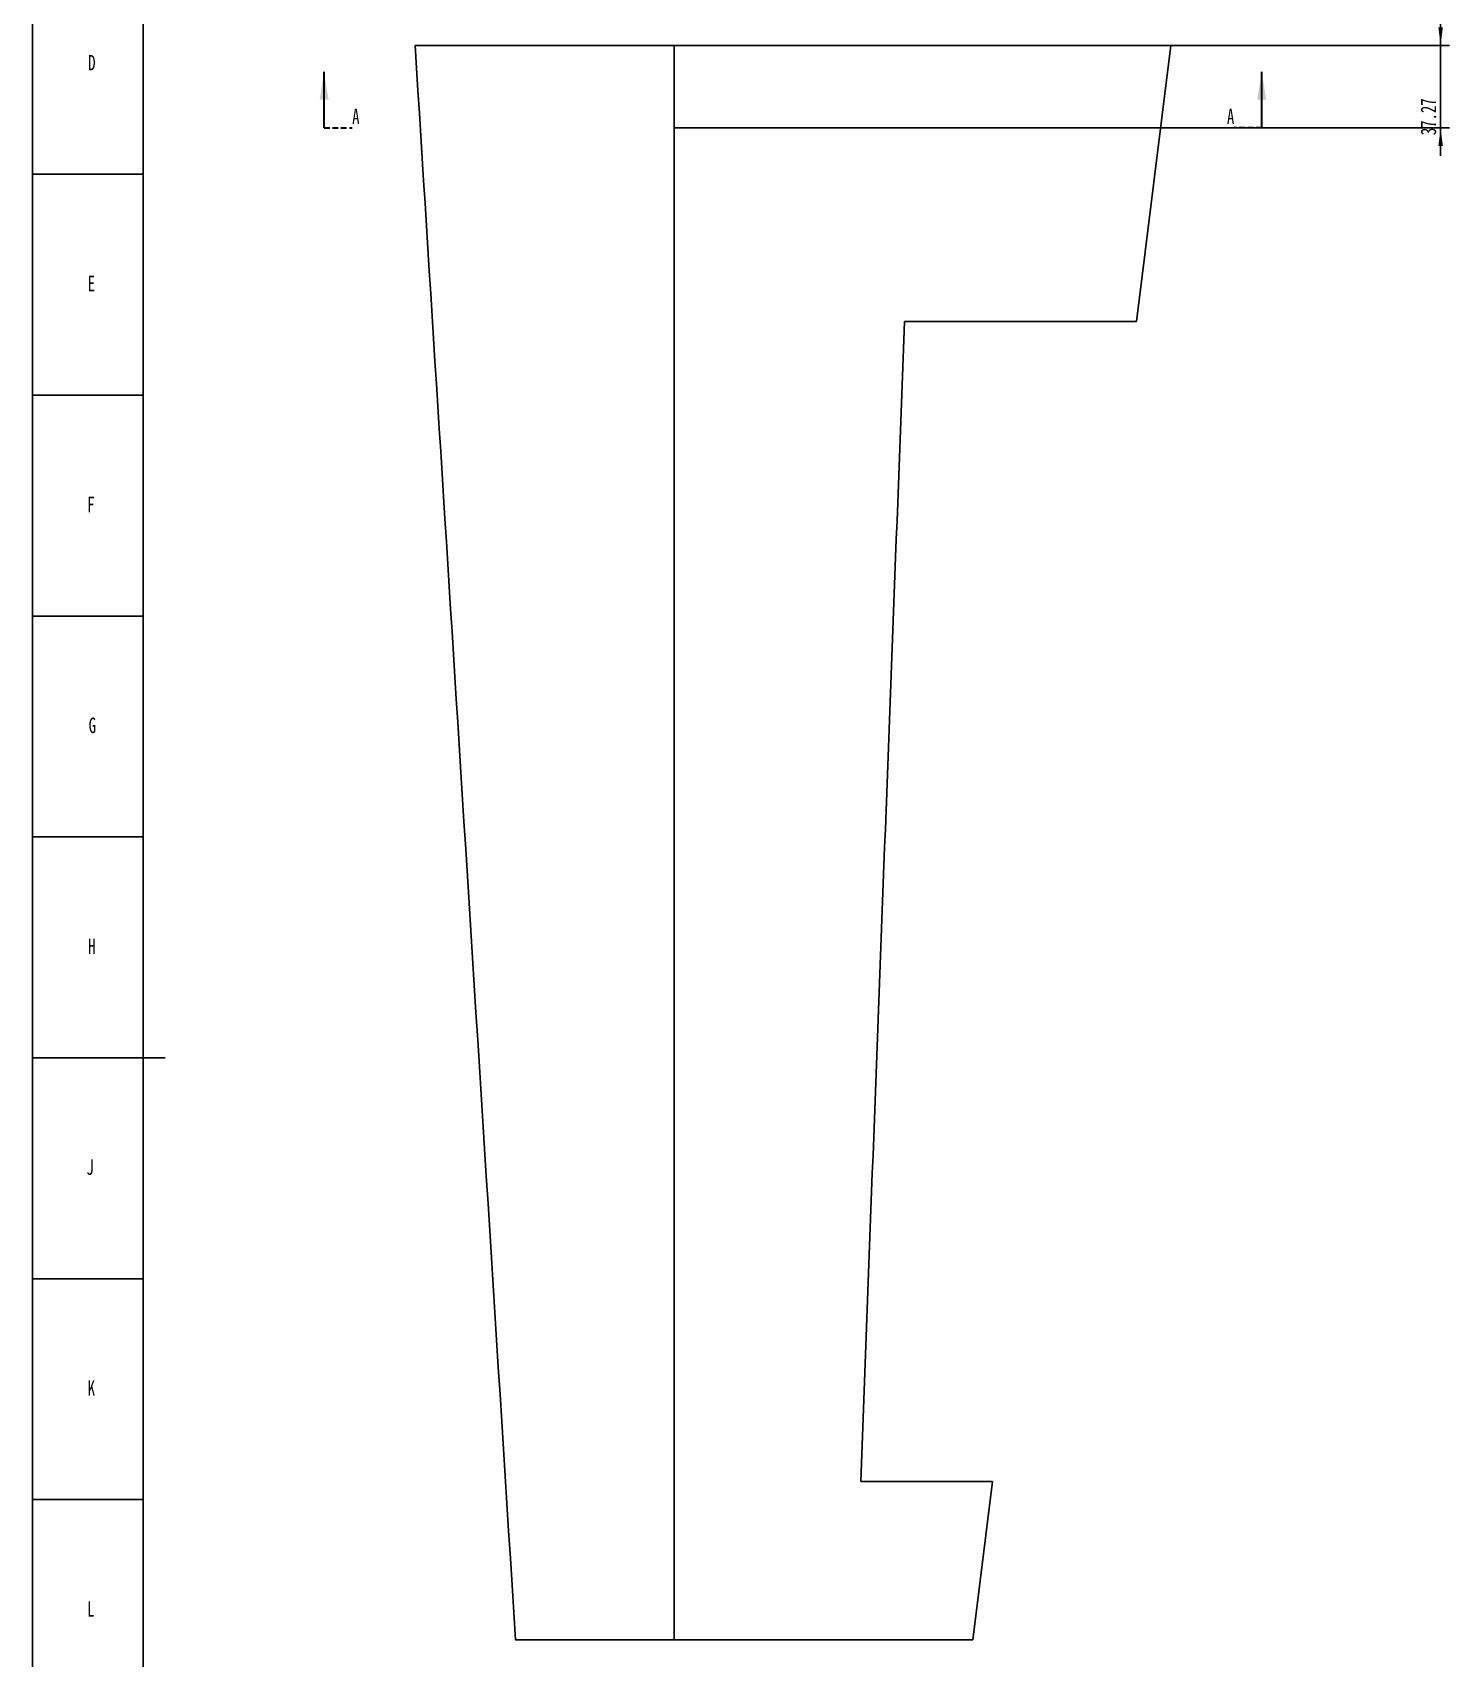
# Model space of a CAD drawing. Header units: millimetres. Extents: x 0 to 1189, y 0 to 841.
# Drawn here: x 0 to 320.6, y 284.6 to 652.6 of the extents above; entities that cross this region are included whole.
import ezdxf

# ---------------------------------------------------------------- set-up
doc = ezdxf.new("R2010")
doc.units = ezdxf.units.MM
doc.linetypes.add('HIDDEN', pattern=[1.905, 1.27, -0.635])
doc.layers.add('10', color=7, linetype='Continuous')
doc.layers.add('5', color=7, linetype='Continuous')
doc.styles.add('SLDTEXTSTYLE5', font='TXT', dxfattribs={"width": 0.7})
doc.dimstyles.new('SLDDIMSTYLE0', dxfattribs={"dimtxt": 3.5, "dimasz": 4.08, "dimexe": 0, "dimexo": 0.0625, "dimgap": 0.875, "dimtad": 2, "dimlfac": 2, "dimrnd": 1e-09, "dimzin": 12, "dimdsep": 46, "dimtxsty": 'SLDTEXTSTYLE5', "dimsah": 1, "dimcen": 0.09, "dimadec": 0, "dimazin": 3, "dimtfac": 1, "dimtmove": 0, "dimatfit": 0, "dimfxl": 0, "dimfrac": 2, "dimtolj": 1, "dimtzin": 12, "dimarcsym": 0})

# ---------------------------------------------------------------- blocks, each defined once
blk = doc.blocks.new('_D')
at = {"layer": '10'}
for p, q in [((318.61, 649.64), (318.61, 655.99)), ((257.55, 649.64), (320.61, 649.64)), ((318.61, 649.64), (318.61, 631)), ((265.86, 631), (320.61, 631)), ((318.61, 631), (318.61, 624.65))]:
    blk.add_line(p, q, dxfattribs=at)
for points in [[(318.61, 649.64), (319.12, 653.72), (318.11, 653.72)], [(318.61, 631), (318.11, 626.92), (319.12, 626.92)]]:
    blk.add_solid(points, dxfattribs=at)
at = {"layer": '10', "insert": (314.1, 629.34), "char_height": 3.5, "attachment_point": 1, "rotation": 90, "style": 'SLDTEXTSTYLE5'}
blk.add_mtext('37.27', dxfattribs=at)

msp = doc.modelspace()

# ---------------------------------------------------------------- linework, layer by layer
at = {"color": 7, "linetype": 'Continuous', "lineweight": 25}
for p, q in [((145.1548, 649.6366), (145.1548, 288.7708)), ((257.5514, 649.6366), (249.7937, 587.1366)), ((249.7941, 587.1366), (257.5514, 649.6366)), ((217.2115, 324.6366), (212.7597, 288.7708)), ((212.7617, 288.7708), (217.2133, 324.6366))]:
    msp.add_line(p, q, dxfattribs=at)
at = {"color": 7, "linetype": 'Continuous', "lineweight": 35}
for p, q in [((65.9736, 631.0016), (65.9736, 643.7016)), ((278.1435, 631.0016), (278.1435, 643.7016))]:
    msp.add_line(p, q, dxfattribs=at)
at = {"color": 7, "linetype": 'HIDDEN', "lineweight": 35}
for p, q in [((65.9736, 631.0016), (72.3236, 631.0016)), ((278.1435, 631.0016), (271.7935, 631.0016))]:
    msp.add_line(p, q, dxfattribs=at)
at = {"color": 7, "linetype": 'Continuous', "lineweight": 25}
for points, knots in [([(86.571, 649.6366), (89.9961, 595.2086), (97.5658, 474.9204), (105.1366, 354.6314), (109.2818, 288.7708)], [0, 0, 0, 0, 0.45248044, 1, 1, 1, 1]), ([(145.1548, 649.6366), (142.708, 649.6366), (137.8146, 649.6366), (130.4959, 649.6366), (123.227, 649.6366), (116.9236, 649.6366), (111.577, 649.6366), (107.166, 649.6366), (102.8346, 649.6366), (98.6261, 649.6366), (95.0045, 649.6366), (91.9389, 649.6366), (89.8512, 649.6366), (88.3028, 649.6366), (87.3794, 649.6366), (86.8341, 649.6366), (86.5617, 649.6366), (86.5998, 649.6366), (86.6091, 649.6366)], [0, 0, 0, 0, 0.11442122, 0.22883363, 0.34324331, 0.45764904, 0.5295668, 0.60148237, 0.67339433, 0.74529581, 0.81719114, 0.86825889, 0.91931609, 0.94485473, 0.9703764, 0.98314089, 0.9958987, 1, 1, 1, 1]), ([(257.5514, 649.6366), (256.9834, 649.6366), (255.992, 649.6366), (254.5881, 649.6366), (253.3419, 649.6366), (252.0991, 649.6366), (250.853, 649.6366), (249.6047, 649.6366), (248.3546, 649.6366), (247.104, 649.6366), (245.4359, 649.6366), (243.3535, 649.6366), (240.8576, 649.6366), (238.3637, 649.6366), (235.872, 649.6366), (233.3806, 649.6366), (230.8891, 649.6366), (228.4011, 649.6366), (225.9165, 649.6366), (223.4341, 649.6366), (220.9479, 649.6366), (218.4566, 649.6366), (215.9574, 649.6366), (213.4494, 649.6366), (210.9489, 649.6366), (208.4557, 649.6366), (205.9704, 649.6366), (203.4757, 649.6366), (200.9712, 649.6366), (198.4578, 649.6366), (195.9355, 649.6366), (193.4184, 649.6366), (190.9078, 649.6366), (188.4048, 649.6366), (185.8961, 649.6366), (183.3821, 649.6366), (180.863, 649.6366), (178.3394, 649.6366), (175.8169, 649.6366), (173.2966, 649.6366), (170.779, 649.6366), (168.2594, 649.6366), (165.7381, 649.6366), (163.2148, 649.6366), (160.6897, 649.6366), (158.1618, 649.6366), (155.6322, 649.6366), (153.1013, 649.6366), (149.6087, 649.6366), (146.9606, 649.6366), (145.1548, 649.6366)], [0, 0, 0, 0, 0.01598777, 0.02760342, 0.03903768, 0.05046865, 0.06190106, 0.07333252, 0.08476444, 0.09619655, 0.10763556, 0.13049922, 0.1533554, 0.17620712, 0.19905446, 0.22190714, 0.24476251, 0.26762472, 0.29037137, 0.31311579, 0.33584914, 0.35858632, 0.38131738, 0.40405505, 0.42679851, 0.44905399, 0.47130481, 0.49355542, 0.5158042, 0.5380558, 0.56030563, 0.58256543, 0.60445808, 0.62634262, 0.64822472, 0.67010638, 0.69199188, 0.71388181, 0.73577561, 0.75753483, 0.77928785, 0.80103746, 0.82278231, 0.84452564, 0.86627906, 0.888033, 0.90982087, 0.93159916, 0.95337978, 1, 1, 1, 1]), ([(187.3865, 324.6366), (189.0407, 368.3864), (190.6948, 412.1364), (194.0031, 499.6365), (195.6572, 543.3865), (197.3114, 587.1366)], [0, 0, 0, 0, 0.5, 0.5, 1, 1, 1, 1]), ([(249.7937, 587.1366), (249.2766, 587.1366), (248.2323, 587.1366), (246.6617, 587.1366), (245.0819, 587.1366), (243.4975, 587.1366), (241.9084, 587.1366), (240.3179, 587.1366), (238.7267, 587.1366), (236.6073, 587.1366), (233.9604, 587.1366), (230.7872, 587.1366), (227.6162, 587.1366), (224.4454, 587.1366), (221.2746, 587.1366), (217.0426, 587.1366), (212.7966, 587.1366), (208.5198, 587.1366), (204.2197, 587.1366), (200.4774, 587.1366), (197.8028, 587.1366), (197.3114, 587.1366)], [0, 0, 0, 0, 0.015625, 0.03125, 0.046875, 0.0625, 0.078125, 0.09375, 0.109375, 0.125, 0.15625, 0.1875, 0.21875, 0.25, 0.28125, 0.3125, 0.375, 0.40625, 0.4375, 0.5, 0.514048424, 0.514048424, 0.514048424, 0.514048424]), ([(187.3865, 324.6366), (187.8673, 324.6366), (189.0859, 324.6366), (191.7695, 324.6366), (194.6893, 324.6366), (197.5993, 324.6366), (199.7795, 324.6366), (201.9596, 324.6366), (204.14, 324.6366), (206.3215, 324.6366), (208.1411, 324.6366), (209.5977, 324.6366), (210.6909, 324.6366), (211.7843, 324.6366), (212.8767, 324.6366), (213.9666, 324.6366), (215.0532, 324.6366), (216.1356, 324.6366), (216.8539, 324.6366), (217.2115, 324.6366)], [0, 0, 0, 0, 0.020290311, 0.051540311, 0.114040311, 0.145290311, 0.176540311, 0.207790311, 0.239040311, 0.270290311, 0.301540311, 0.317165311, 0.332790311, 0.348415311, 0.364040311, 0.379665311, 0.395290311, 0.410915311, 0.426540311, 0.426540311, 0.426540311, 0.426540311]), ([(145.1548, 288.7708), (143.9475, 288.7708), (141.5326, 288.7708), (137.9288, 288.7708), (134.3381, 288.7708), (130.7718, 288.7708), (127.2599, 288.7708), (123.8107, 288.7708), (120.4424, 288.7708), (117.167, 288.7708), (114.5161, 288.7708), (112.4468, 288.7708), (111.1773, 288.7708), (110.2293, 288.7708), (109.6882, 288.7708), (109.3635, 288.7708), (109.2818, 288.7708), (109.2837, 288.7708), (109.2844, 288.7708)], [0, 0, 0, 0, 0.091282486, 0.18259349, 0.273903428, 0.365212498, 0.456520103, 0.546195849, 0.635865721, 0.725519744, 0.815152761, 0.866096159, 0.917029351, 0.942505538, 0.967951821, 0.980672922, 0.993355912, 1, 1, 1, 1]), ([(212.7597, 288.7708), (212.2898, 288.7708), (211.512, 288.7708), (210.4172, 288.7708), (209.4721, 288.7708), (208.5033, 288.7708), (207.5141, 288.7708), (206.5084, 288.7708), (205.4934, 288.7708), (204.472, 288.7708), (203.4475, 288.7708), (202.4209, 288.7708), (201.3931, 288.7708), (200.3661, 288.7708), (199.3405, 288.7708), (198.318, 288.7708), (197.3007, 288.7708), (196.2863, 288.7708), (195.2743, 288.7708), (194.262, 288.7708), (193.2501, 288.7708), (192.2413, 288.7708), (191.2372, 288.7708), (190.2396, 288.7708), (189.2475, 288.7708), (188.2605, 288.7708), (187.279, 288.7708), (186.3019, 288.7708), (185.3269, 288.7708), (184.355, 288.7708), (183.3826, 288.7708), (182.4104, 288.7708), (181.4374, 288.7708), (180.463, 288.7708), (179.4868, 288.7708), (178.5089, 288.7708), (177.5294, 288.7708), (176.5478, 288.7708), (175.5647, 288.7708), (174.5788, 288.7708), (173.5911, 288.7708), (172.6, 288.7708), (171.6058, 288.7708), (170.6081, 288.7708), (169.608, 288.7708), (168.6046, 288.7708), (167.5977, 288.7708), (166.587, 288.7708), (165.5734, 288.7708), (164.5574, 288.7708), (163.5397, 288.7708), (162.5202, 288.7708), (161.4998, 288.7708), (160.4781, 288.7708), (159.4562, 288.7708), (158.4337, 288.7708), (157.4109, 288.7708), (156.3881, 288.7708), (155.3649, 288.7708), (154.3422, 288.7708), (153.3198, 288.7708), (152.2976, 288.7708), (151.2766, 288.7708), (150.2559, 288.7708), (149.2364, 288.7708), (148.2178, 288.7708), (146.8574, 288.7708), (145.8366, 288.7708), (145.1548, 288.7708)], [0, 0, 0, 0, 0.021868, 0.0360125, 0.05048213, 0.065293, 0.08039799, 0.09574546, 0.11124699, 0.12683327, 0.1424609, 0.15814952, 0.17384637, 0.18953605, 0.20522292, 0.22085551, 0.23640457, 0.25188422, 0.26734295, 0.28281152, 0.29828455, 0.31368419, 0.32898995, 0.34418677, 0.35923508, 0.37419973, 0.38905302, 0.40377845, 0.41842961, 0.43302954, 0.44754133, 0.46205173, 0.47652769, 0.49097063, 0.50540957, 0.51985196, 0.53426794, 0.5486778, 0.56309126, 0.57749632, 0.59191172, 0.6063353, 0.62078408, 0.63525871, 0.64975387, 0.66425006, 0.67878984, 0.69337435, 0.70797557, 0.72259726, 0.7372286, 0.75186897, 0.7665119, 0.78115732, 0.7958068, 0.81042998, 0.82506745, 0.83969859, 0.85430628, 0.86892686, 0.88352163, 0.89810069, 0.91269097, 0.92723223, 0.94178341, 0.95631768, 0.97082009, 1, 1, 1, 1])]:
    msp.add_open_spline(points, degree=3, knots=knots, dxfattribs=at)
at = {"color": 7, "linetype": 'Continuous', "lineweight": 35}
for points in [[(65.9736, 643.7016), (64.9576, 637.3516), (66.9896, 637.3516)], [(278.1435, 643.7016), (277.1275, 637.3516), (279.1595, 637.3516)]]:
    msp.add_solid(points, dxfattribs=at)
at = {"layer": '10'}
msp.add_line((145.1548, 631.0016), (265.8625, 631.0016), dxfattribs=at)
at = {"layer": '5', "color": 7}
msp.add_line((0, 841), (0, 0), dxfattribs=at)
at = {"layer": '5', "color": 7, "lineweight": 25}
msp.add_line((25, 831.0501), (25, 10), dxfattribs=at)
at = {"layer": '5'}
for p, q in [((0, 620.5), (25, 620.5)), ((0, 570.5), (25, 570.5)), ((0, 520.5), (25, 520.5)), ((0, 470.5), (25, 470.5)), ((0, 370.5), (25, 370.5)), ((0, 320.5), (25, 320.5))]:
    msp.add_line(p, q, dxfattribs=at)
at = {"layer": '5', "lineweight": 25}
msp.add_line((0, 420.5), (30, 420.5), dxfattribs=at)

# ---------------------------------------------------------------- texts
at = {"color": 7, "linetype": 'Continuous', "char_height": 3.5, "attachment_point": 1, "style": 'SLDTEXTSTYLE5'}
for insert in [(72.3236, 635.3339), (270.2633, 635.3339)]:
    msp.add_mtext('A', dxfattribs=dict(at, insert=insert))
at = {"layer": '10', "char_height": 3.5, "attachment_point": 2, "style": 'SLDTEXTSTYLE5'}
for s, insert in [('D', (13.4297, 647.5095)), ('E', (13.3179, 597.5095)), ('F', (13.2243, 547.5095)), ('G', (13.5391, 497.5095)), ('H', (13.4297, 447.5095)), ('J', (13.0153, 397.5095)), ('K', (13.3203, 347.5095)), ('L', (13.1806, 297.5095))]:
    msp.add_mtext(s, dxfattribs=dict(at, insert=insert))

# ---------------------------------------------------------------- dimensions: what is measured, and where the dimension line sits
at = {"layer": '10'}
dim = msp.add_linear_dim(base=(318.6133, 631.0016), p1=(257.5514, 649.6366), p2=(265.8625, 631.0016), angle=90, dimstyle='SLDDIMSTYLE0', dxfattribs=at)
dim.commit()
dim.dimension.update_dxf_attribs({"geometry": '_D', "text_midpoint": (318.6133, 633.1732), "dimtype": 160})

doc.saveas('drawing.dxf')
